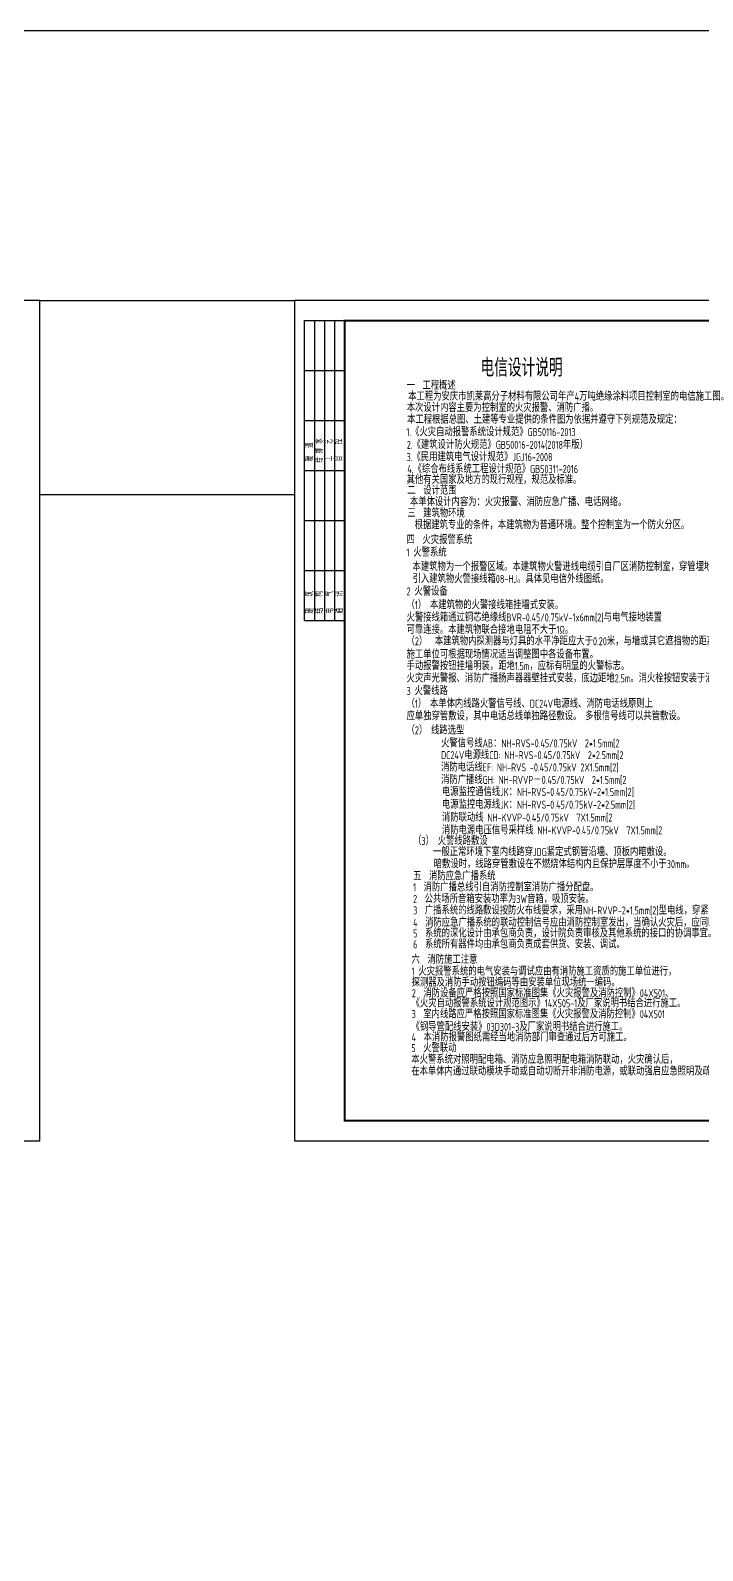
# Model space of a CAD drawing. Extents: x 5279878 to 5976284, y -275259 to -27697.
# Drawn here: x 5625869 to 5659463, y -190523 to -114524 of the extents above; entities that cross this region are included whole.
import ezdxf

# ---------------------------------------------------------------- set-up
doc = ezdxf.new("R2010")
doc.units = 0
doc.header["$LTSCALE"] = 1000
doc.header["$MEASUREMENT"] = 0
doc.layers.get('0').update_dxf_attribs({"linetype": 'CONTINUOUS'})
for name, color, linetype in [('PUB_TITLE', 4, 'CONTINUOUS'), ('TUKUANG', 4, 'CONTINUOUS'), ('WALL', 2, 'CONTINUOUS'), ('电信', 7, 'CONTINUOUS'), ('电气', 7, 'CONTINUOUS')]:
    doc.layers.add(name, color=color, linetype=linetype)
doc.styles.add('scei', font='sceie.shx', dxfattribs={"width": 0.85, "bigfont": 'sceic.shx'})
doc.styles.add('sceie', font='sceie.shx', dxfattribs={"width": 0.7, "bigfont": 'sceic.shx'})
doc.styles.get("Standard").update_dxf_attribs({"font": 'GBENOR', "bigfont": 'GBCBIG'})

# ---------------------------------------------------------------- blocks, each defined once
blk = doc.blocks.new('$titleblk$00000095')
for p, q in [((-150, 20), (-150, 0)), ((-150, 20), (0, 20)), ((-125, 20), (-125, 0)), ((-100, 20), (-100, 0)), ((-75, 20), (-75, 0)), ((-75, 20), (-75, 0)), ((-50, 20), (-50, 0)), ((-25, 20), (-25, 0)), ((0, 20), (0, 0)), ((-150, 15), (-75, 15)), ((-150, 10), (-75, 10)), ((-75, 15), (0, 15)), ((-75, 10), (0, 10)), ((-150, 5), (-75, 5)), ((-75, 5), (0, 5))]:
    blk.add_line(p, q)
at = {"width": 0.8}
for s, p in [('建   筑', (-146.45, 15.65)), ('暖  通', (-70.35, 15.73)), ('结   构', (-146.45, 10.91)), ('电   气', (-146.45, 5.65)), ('给 排 水', (-71.03, 10.9)), ('工   艺', (-70.35, 6.13)), ('通   讯', (-146.45, 0.88)), ('自   控', (-70.35, 1.24))]:
    blk.add_text(s, height=3.509, dxfattribs=at).set_placement(p)

msp = doc.modelspace()

# ---------------------------------------------------------------- linework, layer by layer
at = {"color": 1}
msp.add_lwpolyline([(5441084.2, -114524.5), (5976284, -114524.5), (5976284, -274198.7), (5441084.2, -274198.7)], close=True, dxfattribs=at)
at = {"layer": 'TUKUANG'}
for points in [[(5566944.4, -170032), (5626344.4, -170032), (5626344.4, -128032), (5566944.4, -128032)], [(5639076, -170032), (5698476, -170032), (5698476, -128032), (5639076, -128032)]]:
    msp.add_lwpolyline(points, close=True, dxfattribs=at)
at = {"layer": 'TUKUANG', "const_width": 100}
msp.add_lwpolyline([(5641576, -169032), (5697476, -169032), (5697476, -129032), (5641576, -129032)], close=True, dxfattribs=at)
at = {"layer": 'WALL', "color": 1, "ltscale": 10}
msp.add_lwpolyline([(5626344.4, -128032), (5639076, -128032), (5639076, -137747.1), (5626344.4, -137747.1)], close=True, dxfattribs=at)

# ---------------------------------------------------------------- block references
at = {"layer": 'PUB_TITLE', "xscale": 100, "yscale": 100, "zscale": 100, "rotation": 90}
msp.add_blockref('$titleblk$00000095', (5641576, -129032), dxfattribs=at)

# ---------------------------------------------------------------- texts
at = {"layer": '电信', "style": 'sceie', "width": 0.8}
for s, p in [('一  工程概述', (5644669.4, -132482.9)), ('本工程为安庆市凯莱高分子材料有限公司年产4万吨绝缘涂料项目控制室的电信施工图。', (5644750.8, -133026.3)), ('本次设计内容主要为控制室的火灾报警、消防广播。', (5644676.3, -133590.3)), ('本工程根据总图、土建等专业提供的条件图为依据并遵守下列规范及规定：', (5644693.4, -134181)), ('1.《火灾自动报警系统设计规范》GB50116-2013', (5644659.6, -134807.6)), ('2.《建筑设计防火规范》GB50016-2014(2018年版）', (5644679.2, -135443.8)), ('3.《民用建筑电气设计规范》JGJ16-2008', (5644669.4, -136053.4)), ('其他有关国家及地方的现行规程，规范及标准。', (5644669.4, -137191.4)), ('4.《综合布线系统工程设计规范》GB50311-2016', (5644708.5, -136653.3)), ('二  设计范围', (5644706.9, -137729.6)), ('本单体设计内容为：火灾报警、消防应急广播、电话网络。', (5644838.2, -138303.3)), ('三  建筑物环境', (5644706.9, -138865.7)), ('根据建筑专业的条件，本建筑物为普通环境。整个控制室为一个防火分区。', (5645071.2, -139452)), ('四  火灾报警系统', (5644669.4, -140195.4)), ('1 火警系统', (5644669.4, -140824.7)), ('本建筑物为一个报警区域。本建筑物火警进线电缆引自厂区消防控制室，穿管埋地暗敷设', (5644969.3, -141538.6)), ('引入建筑物火警接线箱08-HJ。具体见电信外线图纸。', (5644969.3, -142144.3)), ('2 火警设备', (5644669.4, -142770.1)), ('火警接线箱通过铜芯绝缘线BVR-0.45/0.75kV-1x6mm[2]与电气接地装置', (5644669.4, -144070.7)), ('可靠连接。本建筑物联合接地电阻不大于1Ω。', (5644669.4, -144687.8)), ('（2）  本建筑物内探测器与灯具的水平净距应大于0.20米，与墙或其它遮挡物的距离应大于0.50米。', (5644669.4, -145261.5)), ('施工单位可根据现场情况适当调整图中各设备布置。', (5644669.4, -145924.6)), ('手动报警按钮挂墙明装，距地1.5m，应标有明显的火警标志。', (5644669.4, -146497.8)), ('火灾声光警报、消防广播扬声器器壁挂式安装，底边距地2.5m。消火栓按钮安装于消火栓箱内。', (5644669.4, -147114.9)), ('3 火警线路', (5644669.4, -147748.2)), ('（1） 本单体内线路火警信号线、DC24V电源线、消防电话线原则上', (5644669.4, -148385.4)), ('应单独穿管敷设，其中电话总线单独路径敷设。 多根信号线可以共管敷设。', (5644669.4, -149004.5)), ('（2） 线路选型', (5644669.4, -149715.1)), ('火警信号线AB：NH-RVS-0.45/0.75kV  2*1.5mm[2', (5646392.6, -150364.5)), ('消防电话线EF: NH-RVS -0.45/0.75kV 2X1.5mm[2]  ', (5646392.6, -151568.5)), ('DC24V电源线CD: NH-RVS-0.45/0.75kV  2*2.5mm[2', (5646392.6, -150955.4)), ('消防广播线GH: NH-RVVP－0.45/0.75kV  2*1.5mm[2', (5646392.6, -152195.5)), ('电源监控通信线JK：NH-RVS-0.45/0.75kV-2*1.5mm[2]', (5646436.1, -152797.4)), ('电源监控电源线JK：NH-RVS-0.45/0.75kV-2*2.5mm[2]', (5646436.1, -153431.3)), ('消防联动线 NH-KVVP-0.45/0.75kV  7X1.5mm[2 ', (5646436.1, -154075.8)), ('消防电源电压信号采样线 NH-KVVP-0.45/0.75kV  7X1.5mm[2 ', (5646436.1, -154714)), ('（3） 火警线路敷设', (5644996.7, -155242.5)), ('一般正常环境下室内线路穿JDG紧定式钢管沿墙、顶板内暗敷设。', (5645996.5, -155798.9)), ('暗敷设时，线路穿管敷设在不燃烧体结构内且保护层厚度不小于30mm。', (5646024.4, -156400.9)), ('1  消防广播总线引自消防控制室消防广播分配盘。', (5644996.7, -157563.6)), ('五  消防应急广播系统', (5644996.7, -157005.7)), ('2  公共场所音箱安装功率为3W音箱，吸顶安装。', (5644996.7, -158147.7)), ('3  广播系统的线路敷设按防火布线要求，采用NH-RVVP-2*1.5mm[2]型电线，穿紧定式钢管敷设。', (5644996.7, -158720)), ('4  消防应急广播系统的联动控制信号应由消防控制室发出，当确认火灾后，应同时向全楼进行广播。', (5644996.7, -159327.5)), ('5  系统的深化设计由承包商负责，设计院负责审核及其他系统的接口的协调事宜。', (5644996.7, -159864.8)), ('6  系统所有器件均由承包商负责成套供货、安装、调试。', (5644996.7, -160413.8)), ('六  消防施工注意', (5644920.4, -161182.1)), ('1 火灾报警系统的电气安装与调试应由有消防施工资质的施工单位进行，', (5644920.4, -161770.8)), ('探测器及消防手动按钮编码等由安装单位现场统一编码。', (5644920.4, -162320.4)), ('2  消防设备应严格按照国家标准图集《火灾报警及消防控制》04X501、', (5644930.5, -162857.3)), ('《火灾自动报警系统设计规范图示》14X505-1及厂家说明书结合进行施工。', (5644920.4, -163361.3)), ('3  室内线路应严格按照国家标准图集《火灾报警及消防控制》04X501', (5644920.4, -163905.7)), ('《钢导管配线安装》03D301-3及厂家说明书结合进行施工。', (5644920.4, -164540.1)), ('4  本消防报警图纸需经当地消防部门审查通过后方可施工。', (5644920.4, -165064)), ('5  火警联动', (5644907.7, -165604)), ('本火警系统对照明配电箱、消防应急照明配电箱消防联动，火灾确认后，', (5644907.7, -166178.1)), ('在本单体内通过联动模块手动或自动切断开非消防电源，或联动强启应急照明及疏散照明。', (5644907.7, -166764.8))]:
    msp.add_text(s, height=400, dxfattribs=at).set_placement(p)
at = {"layer": '电信', "color": 1, "style": 'sceie', "width": 0.8}
msp.add_text('（1） 本建筑物的火警接线箱挂墙式安装。', height=400, dxfattribs=at).set_placement((5644669.4, -143451.2))
at = {"layer": '电气', "color": 0, "style": 'scei', "width": 0.8}
msp.add_text('电信设计说明', height=900, dxfattribs=at).set_placement((5648363.7, -131834.8))

doc.saveas('drawing.dxf')
